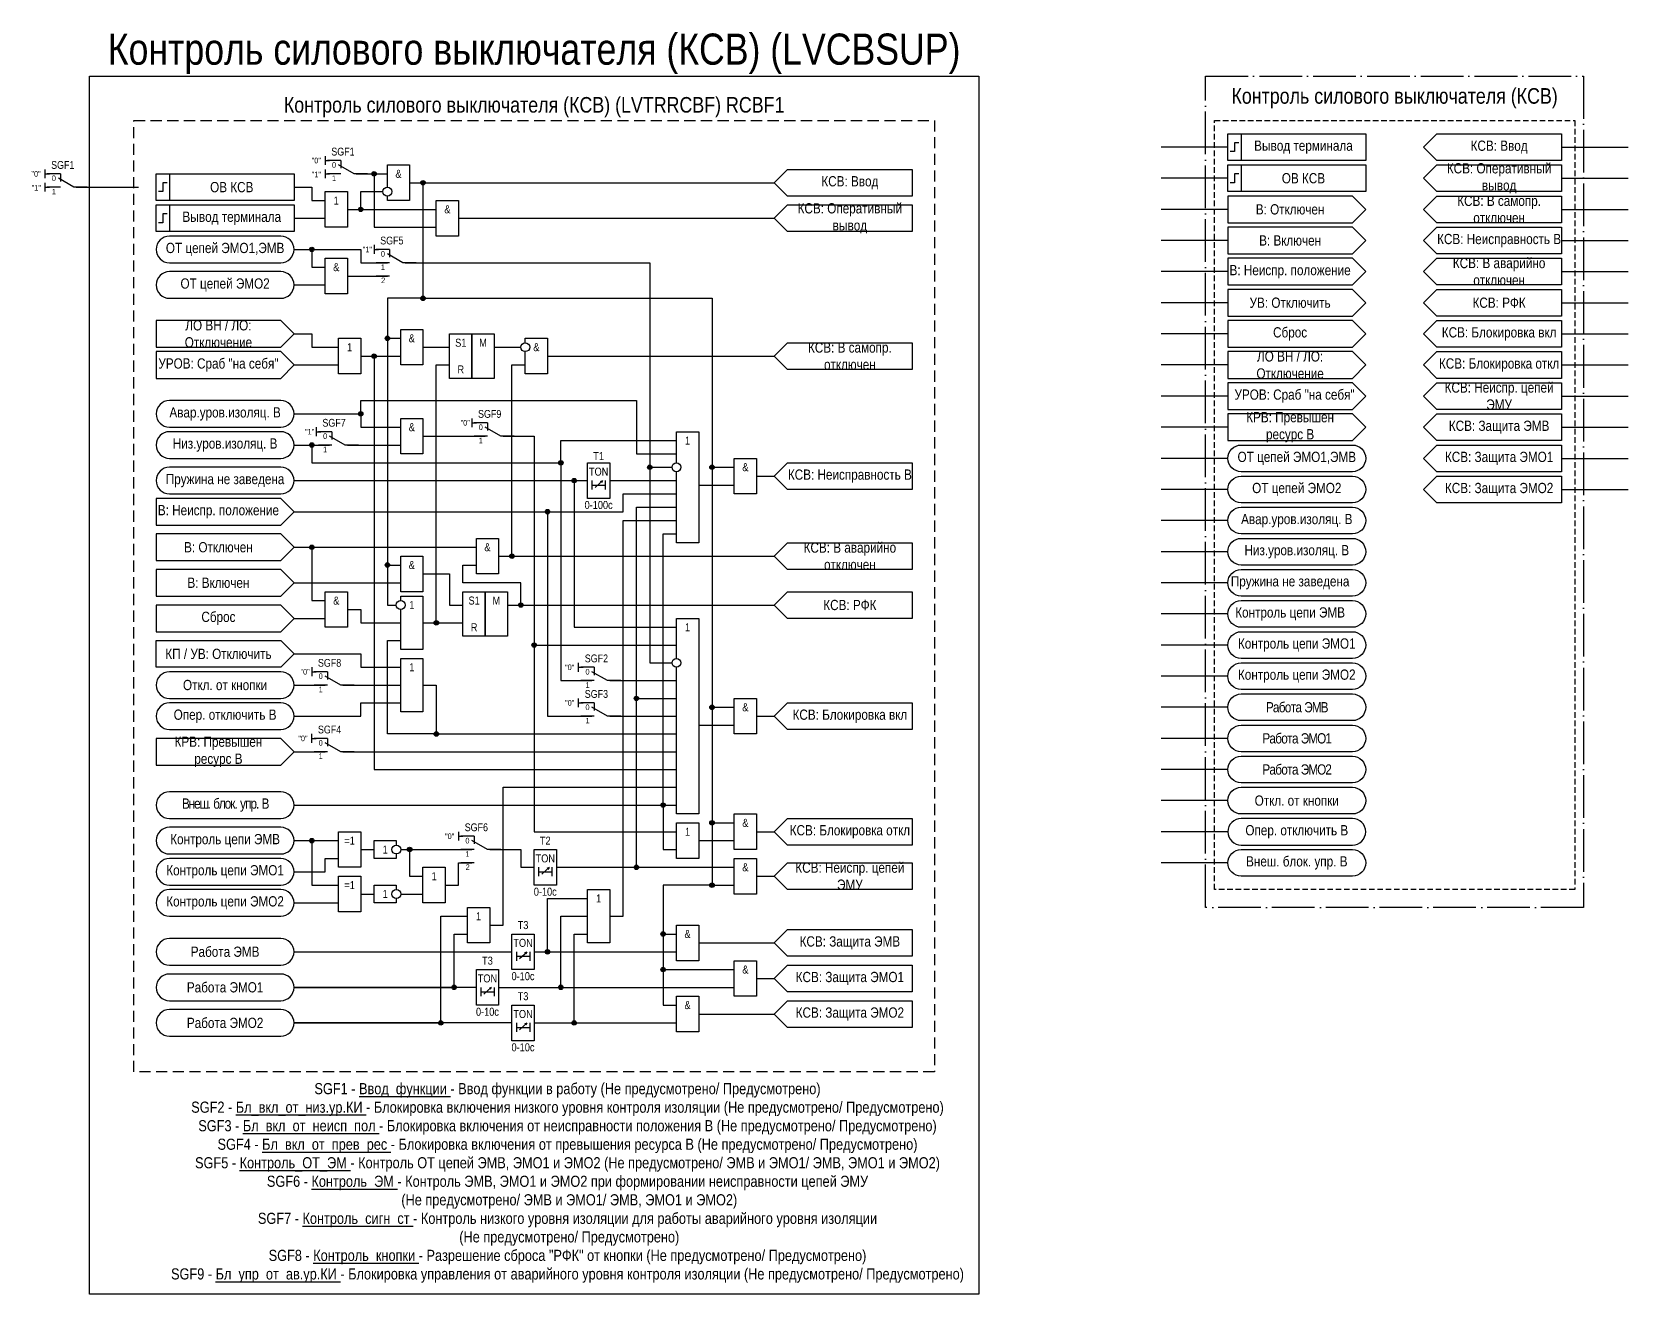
# Model space of a CAD drawing. Header units: millimetres. Extents: x -1334 to 346, y 0 to 284.
# Drawn here: x -818.9 to -460, y 0 to 283.9 of the extents above; entities that cross this region are included whole.
import ezdxf
from ezdxf.enums import TextEntityAlignment as Align

# ---------------------------------------------------------------- set-up
doc = ezdxf.new("R2010")
doc.units = ezdxf.units.MM
doc.linetypes.add('ACAD_ISO04W100', pattern=[30, 24, -3, 0, -3])
doc.linetypes.add('штриховая2', pattern=[0.375, 0.25, -0.125])
doc.layers.add('TEXT', color=7, linetype='Continuous', lineweight=25)
doc.layers.add('Основная', color=7, linetype='Continuous')
doc.styles.add('2.5_Gost_RD', font='ARIALN.TTF', dxfattribs={"height": 2.5})
doc.styles.add('3.5_Gost_RD', font='ARIALN.TTF', dxfattribs={"height": 3.5})
doc.styles.add('Вывод', font='ARIALN.TTF', dxfattribs={"height": 2.5})
doc.styles.add('Компонент', font='ARIALN.TTF', dxfattribs={"height": 3.5})

# ---------------------------------------------------------------- blocks, each defined once
blk = doc.blocks.new('Точка')
at = {"ltscale": 100}
h = blk.add_hatch(color=256, dxfattribs=at)
h.dxf.hatch_style = 1
edge = h.paths.add_edge_path()
edge.add_arc((0, 0), 0.5, 0, 360)
blk.add_circle((0, 0), 0.5, dxfattribs=at)
blk = doc.blocks.new('*U78')
at = {"layer": 'Основная', "color": 0}
blk.add_line((0, 0), (7, 4), dxfattribs=at)
at = {"layer": 'Основная', "ltscale": 0.35}
blk.add_line((6, 6), (6, 2.5), dxfattribs=at)
blk = doc.blocks.new('*U80')
at = {"layer": 'Основная', "color": 0}
for p, q in [((-3, 6), (-9, 6)), ((-3, 0), (-9, 0)), ((9, 0), (3, 0))]:
    blk.add_line(p, q, dxfattribs=at)
at = {"layer": 'Основная', "ltscale": 0.25, "xscale": -1}
blk.add_blockref('*U78', (3, 0), dxfattribs=at)
at = {"layer": 'Основная'}
for tag, height, style, p in [('В1', 2.5, 'Вывод', (-14, 6)), ('ОУ', 3.5, 'Компонент', (-2, 10)), ('В2', 2.5, 'Вывод', (-6, 4)), ('В3', 2.5, 'Вывод', (-6, -2))]:
    blk.add_attdef(tag, text='', height=height, dxfattribs=dict(at, style=style)).set_placement(p, align=Align.MIDDLE_CENTER)
blk = doc.blocks.new('*U89')
at = {"layer": 'Основная', "color": 0}
for p, q in [((-3, 6), (-9, 6)), ((-3, 0), (-9, 0)), ((9, 0), (3, 0))]:
    blk.add_line(p, q, dxfattribs=at)
at = {"layer": 'Основная', "ltscale": 0.25, "xscale": -1}
blk.add_blockref('*U78', (3, 0), dxfattribs=at)
at = {"layer": 'Основная'}
for tag, height, style, p in [('В1', 2.5, 'Вывод', (-13, 6)), ('ОУ', 3.5, 'Компонент', (-2, 10)), ('В2', 2.5, 'Вывод', (-6, 4)), ('В3', 2.5, 'Вывод', (-6, -2))]:
    blk.add_attdef(tag, text='', height=height, dxfattribs=dict(at, style=style)).set_placement(p, align=Align.MIDDLE_CENTER)

msp = doc.modelspace()

# ---------------------------------------------------------------- linework, layer by layer
at = {"ltscale": 100}
for p, q in [((-503, 261), (-475, 261)), ((-753, 256), (-753, 254)), ((-753, 255), (-752, 255)), ((-550, 258), (-565, 258)), ((-475, 255), (-503, 255)), ((-475, 258), (-460, 258)), ((-753, 253), (-753, 251)), ((-753, 252), (-752, 252)), ((-503, 254), (-475, 254)), ((-550, 251), (-565, 251)), ((-475, 251), (-460, 251)), ((-503, 247), (-475, 247)), ((-550, 244), (-565, 244)), ((-475, 241), (-503, 241)), ((-475, 244), (-460, 244)), ((-550, 237), (-565, 237)), ((-503, 240), (-475, 240)), ((-475, 237), (-460, 237)), ((-742, 236), (-742, 234)), ((-742, 235), (-741, 235)), ((-475, 234), (-503, 234)), ((-550, 230), (-565, 230)), ((-475, 230), (-460, 230)), ((-738.5, 229), (-741.5, 229)), ((-475, 227), (-503, 227)), ((-550, 223), (-565, 223)), ((-475, 223), (-460, 223)), ((-475, 220), (-503, 220)), ((-550, 216), (-565, 216)), ((-475, 216), (-460, 216)), ((-475, 213), (-503, 213)), ((-550, 209), (-565, 209)), ((-475, 209), (-460, 209)), ((-475, 206), (-503, 206)), ((-550, 202), (-565, 202)), ((-475, 202), (-460, 202)), ((-475, 199), (-503, 199)), ((-755, 195), (-755, 193)), ((-755, 194), (-754, 194)), ((-720, 197), (-720, 195)), ((-720, 196), (-719, 196)), ((-550, 195), (-565, 195)), ((-475, 195), (-460, 195)), ((-475, 192), (-503, 192)), ((-550, 188), (-565, 188)), ((-475, 188), (-460, 188)), ((-475, 185), (-503, 185)), ((-692.3, 181.46), (-690.63, 182.95)), ((-690.63, 182.95), (-691.15, 182.73)), ((-690.63, 182.95), (-690.89, 182.48)), ((-689, 183), (-689, 183)), ((-550, 181), (-565, 181)), ((-475, 181), (-460, 181)), ((-475, 178), (-503, 178)), ((-550, 174), (-565, 174)), ((-550, 167), (-565, 167)), ((-550, 160), (-565, 160)), ((-550, 153), (-565, 153)), ((-550, 146), (-565, 146)), ((-756, 141), (-756, 139)), ((-756, 140), (-755, 140)), ((-696, 140), (-696, 142)), ((-696, 141), (-695, 141)), ((-550, 139), (-565, 139)), ((-696, 132), (-696, 134)), ((-696, 133), (-695, 133)), ((-550, 132), (-565, 132)), ((-756, 124), (-756, 126)), ((-756, 125), (-755, 125)), ((-550, 125), (-565, 125)), ((-550, 118), (-565, 118)), ((-550, 111), (-565, 111)), ((-723, 104), (-723, 102)), ((-723, 103), (-722, 103)), ((-550, 104), (-565, 104)), ((-719.5, 97), (-722.5, 97)), ((-550, 97), (-565, 97)), ((-701, 96), (-701, 96)), ((-683, 96), (-683, 96)), ((-709.3, 75.46), (-707.63, 76.95)), ((-707.63, 76.95), (-708.15, 76.73)), ((-707.63, 76.95), (-707.89, 76.48)), ((-706, 77), (-706, 77)), ((-703, 77), (-703, 77)), ((-719, 69), (-760, 69)), ((-724, 69), (-724, 69)), ((-717.3, 67.46), (-715.63, 68.95)), ((-715.63, 68.95), (-716.15, 68.73)), ((-715.63, 68.95), (-715.89, 68.48)), ((-714, 69), (-714, 69)), ((-700, 69), (-700, 69)), ((-711, 61), (-760, 61)), ((-727, 61), (-727, 61)), ((-709.3, 59.46), (-707.63, 60.95)), ((-707.63, 60.95), (-708.15, 60.73)), ((-707.63, 60.95), (-707.89, 60.48)), ((-706, 61), (-706, 61)), ((-697, 61), (-697, 61))]:
    msp.add_line(p, q, dxfattribs=at)
at = {"color": 6, "ltscale": 100}
for p, q in [((-816, 253), (-816, 251)), ((-816, 252), (-815, 252)), ((-816, 250), (-816, 248)), ((-816, 249), (-815, 249))]:
    msp.add_line(p, q, dxfattribs=at)
at = {"color": 7, "ltscale": 100}
for p, q in [((-704.3, 94.46), (-702.63, 95.95)), ((-702.63, 95.95), (-703.15, 95.73)), ((-702.63, 95.95), (-702.89, 95.48))]:
    msp.add_line(p, q, dxfattribs=at)
at = {"color": 2, "ltscale": 100}
msp.add_lwpolyline([(-806, 274), (-606, 274), (-606, 0), (-806, 0)], close=True, dxfattribs=at)
at = {"color": 251, "linetype": 'ACAD_ISO04W100', "lineweight": 30, "ltscale": 0.4, "true_color": 0x58595b}
msp.add_lwpolyline([(-555, 274), (-470, 274), (-470, 87), (-555, 87)], close=True, dxfattribs=at)
at = {"linetype": 'штриховая2', "ltscale": 10}
msp.add_lwpolyline([(-616, 50), (-796, 50), (-796, 264), (-616, 264)], close=True, dxfattribs=at)
at = {"linetype": 'штриховая2', "ltscale": 5}
msp.add_lwpolyline([(-553, 264), (-472, 264), (-472, 91), (-553, 91)], close=True, dxfattribs=at)
at = {"ltscale": 100}
for points in [[(-550, 261), (-519, 261), (-519, 255), (-550, 255)], [(-550, 261), (-547, 261), (-547, 255), (-550, 255)], [(-791, 252), (-760, 252), (-760, 246), (-791, 246)], [(-791, 252), (-788, 252), (-788, 246), (-791, 246)], [(-550, 254), (-547, 254), (-547, 248), (-550, 248)], [(-550, 254), (-519, 254), (-519, 248), (-550, 248)], [(-753, 248), (-748, 248), (-748, 240), (-753, 240)], [(-791, 245), (-788, 245), (-788, 239), (-791, 239)], [(-791, 245), (-760, 245), (-760, 239), (-791, 239)], [(-728, 246), (-723, 246), (-723, 238), (-728, 238)], [(-791, 219), (-791, 213), (-763, 213), (-760, 216), (-763, 219)], [(-736, 217), (-731, 217), (-731, 209), (-736, 209)], [(-725, 216), (-720, 216), (-720, 206), (-725, 206)], [(-720, 216), (-715, 216), (-715, 206), (-720, 206)], [(-791, 212), (-791, 206), (-763, 206), (-760, 209), (-763, 212)], [(-750, 215), (-745, 215), (-745, 207), (-750, 207)], [(-736, 197), (-731, 197), (-731, 189), (-736, 189)], [(-694, 187), (-689, 187), (-689, 179), (-694, 179)], [(-661, 188), (-656, 188), (-656, 180), (-661, 180)], [(-791, 179), (-791, 173), (-763, 173), (-760, 176), (-763, 179)], [(-791, 171), (-791, 165), (-763, 165), (-760, 168), (-763, 171)], [(-719, 170), (-714, 170), (-714, 162), (-719, 162)], [(-736, 166), (-731, 166), (-731, 158), (-736, 158)], [(-791, 163), (-791, 157), (-763, 157), (-760, 160), (-763, 163)], [(-753, 158), (-748, 158), (-748, 150), (-753, 150)], [(-722, 158), (-717, 158), (-717, 148), (-722, 148)], [(-717, 158), (-712, 158), (-712, 148), (-717, 148)], [(-791, 155), (-791, 149), (-763, 149), (-760, 152), (-763, 155)], [(-791, 147), (-763, 147), (-760, 144), (-763, 141), (-791, 141)], [(-736, 143), (-731, 143), (-731, 131), (-736, 131)], [(-661, 134), (-656, 134), (-656, 126), (-661, 126)], [(-791, 125), (-791, 119), (-763, 119), (-760, 122), (-763, 125)], [(-661, 108), (-656, 108), (-656, 100), (-661, 100)], [(-674, 106), (-669, 106), (-669, 98), (-674, 98)], [(-750, 104), (-745, 104), (-745, 96), (-750, 96)], [(-706, 100), (-701, 100), (-701, 92), (-706, 92)], [(-661, 98), (-656, 98), (-656, 90), (-661, 90)], [(-750, 94), (-745, 94), (-745, 86), (-750, 86)], [(-731, 96), (-726, 96), (-726, 88), (-731, 88)], [(-694, 91), (-689, 91), (-689, 79), (-694, 79)], [(-721, 87), (-716, 87), (-716, 79), (-721, 79)], [(-674, 83), (-669, 83), (-669, 75), (-674, 75)], [(-711, 81), (-706, 81), (-706, 73), (-711, 73)], [(-719, 73), (-714, 73), (-714, 65), (-719, 65)], [(-661, 75), (-656, 75), (-656, 67), (-661, 67)], [(-711, 65), (-706, 65), (-706, 57), (-711, 57)], [(-674, 67), (-669, 67), (-669, 59), (-674, 59)]]:
    msp.add_lwpolyline(points, close=True, dxfattribs=at)
at = {"lineweight": 30, "ltscale": 100}
for points in [[(-547.5, 259), (-548.5, 259), (-548.5, 257), (-549.5, 257)], [(-547.5, 252), (-548.5, 252), (-548.5, 250), (-549.5, 250)], [(-788.5, 250), (-789.5, 250), (-789.5, 248), (-790.5, 248)], [(-788.5, 243), (-789.5, 243), (-789.5, 241), (-790.5, 241)]]:
    msp.add_lwpolyline(points, dxfattribs=at)
at = {"ltscale": 100}
for points in [[(-506, 258), (-503, 261), (-475, 261), (-475, 255), (-503, 255), (-506, 258)], [(-746, 252), (-739, 252)], [(-746, 252), (-742, 252), (-742, 240), (-728, 240)], [(-739, 249), (-739, 254), (-734, 254), (-734, 246), (-739, 246), (-739, 247)], [(-652, 250), (-649, 253), (-621, 253), (-621, 247), (-649, 247), (-652, 250)], [(-506, 251), (-503, 254), (-475, 254), (-475, 248), (-503, 248), (-506, 251)], [(-760, 249), (-756, 249), (-756, 246), (-753, 246)], [(-748, 244), (-745, 244), (-745, 248), (-740, 248)], [(-734, 250), (-731, 250), (-731, 224), (-739, 224), (-739, 215), (-736, 215)], [(-734, 250), (-731, 250), (-731, 224), (-739, 224), (-739, 164), (-736, 164)], [(-734, 250), (-731, 250), (-731, 224), (-739, 224), (-739, 155), (-737, 155)], [(-734, 250), (-652, 250)], [(-734, 250), (-731, 250), (-731, 224), (-666, 224), (-666, 186), (-661, 186)], [(-734, 250), (-731, 250), (-731, 224), (-666, 224), (-666, 132), (-661, 132)], [(-734, 250), (-731, 250), (-731, 224), (-666, 224), (-666, 106), (-661, 106)], [(-734, 250), (-731, 250), (-731, 224), (-666, 224), (-666, 92), (-661, 92)], [(-734, 250), (-731, 250), (-731, 224), (-666, 224), (-666, 92), (-677, 92), (-677, 81), (-674, 81)], [(-734, 250), (-731, 250), (-731, 224), (-666, 224), (-666, 92), (-677, 92), (-677, 65), (-674, 65)], [(-734, 250), (-731, 250), (-731, 224), (-666, 224), (-666, 92), (-677, 92), (-677, 73), (-661, 73)], [(-652, 242), (-649, 245), (-621, 245), (-621, 239), (-649, 239), (-652, 242)], [(-506, 244), (-503, 247), (-475, 247), (-475, 241), (-503, 241), (-506, 244)], [(-760, 242), (-753, 242)], [(-748, 244), (-728, 244)], [(-723, 242), (-652, 242)], [(-506, 237), (-503, 240), (-475, 240), (-475, 234), (-503, 234), (-506, 237)], [(-760, 235), (-756, 235), (-756, 231), (-753, 231)], [(-760, 235), (-745, 235), (-745, 232), (-739, 232)], [(-735, 232), (-680, 232), (-680, 186), (-675, 186)], [(-735, 232), (-680, 232), (-680, 142), (-675, 142)], [(-506, 230), (-503, 233), (-475, 233), (-475, 227), (-503, 227), (-506, 230)], [(-760, 227), (-753, 227)], [(-748, 229), (-739, 229)], [(-506, 223), (-503, 226), (-475, 226), (-475, 220), (-503, 220), (-506, 223)], [(-506, 216), (-503, 219), (-475, 219), (-475, 213), (-503, 213), (-506, 216)], [(-760, 216), (-756, 216), (-756, 213), (-750, 213)], [(-731, 213), (-725, 213)], [(-715, 213), (-709, 213)], [(-708, 214), (-708, 215), (-703, 215), (-703, 207), (-708, 207), (-708, 212)], [(-621, 208), (-649, 208), (-652, 211), (-649, 214), (-621, 214), (-621, 208), (-649, 208), (-652, 211), (-649, 214), (-621, 214)], [(-506, 209), (-503, 212), (-475, 212), (-475, 206), (-503, 206), (-506, 209)], [(-760, 209), (-750, 209)], [(-745, 211), (-736, 211)], [(-745, 211), (-742, 211), (-742, 118), (-674, 118)], [(-731, 151), (-728, 151), (-728, 209), (-725, 209)], [(-714, 166), (-711, 166), (-711, 209), (-708, 209)], [(-703, 211), (-652, 211)], [(-506, 202), (-503, 205), (-475, 205), (-475, 199), (-503, 199), (-506, 202)], [(-760, 198), (-745, 198), (-745, 195), (-736, 195)], [(-506, 195), (-503, 198), (-475, 198), (-475, 192), (-503, 192), (-506, 195)], [(-674, 187), (-674, 194), (-669, 194), (-669, 169), (-674, 169), (-674, 185)], [(-760, 191), (-756, 191), (-756, 187), (-700, 187), (-700, 192), (-674, 192)], [(-760, 191), (-752, 191)], [(-760, 191), (-756, 191), (-756, 187), (-700, 187), (-700, 138), (-693, 138)], [(-748, 191), (-736, 191)], [(-713, 193), (-706, 193), (-706, 146), (-674, 146)], [(-713, 193), (-706, 193), (-706, 104), (-674, 104)], [(-506, 188), (-503, 191), (-475, 191), (-475, 185), (-503, 185), (-506, 188)], [(-621, 181), (-649, 181), (-652, 184), (-649, 187), (-621, 187), (-621, 181), (-649, 181), (-652, 184), (-649, 187), (-621, 187)], [(-656, 184), (-652, 184)], [(-506, 181), (-503, 184), (-475, 184), (-475, 178), (-503, 178), (-506, 181)], [(-760, 183), (-694, 183)], [(-760, 183), (-697, 183), (-697, 150), (-674, 150)], [(-760, 176), (-686, 176), (-686, 180), (-674, 180)], [(-693, 183), (-693, 181)], [(-693, 182), (-690, 182)], [(-690, 183), (-690, 181)], [(-689, 183), (-674, 183)], [(-669, 182), (-661, 182)], [(-760, 176), (-703, 176), (-703, 130), (-693, 130)], [(-701, 96), (-683, 96), (-683, 177), (-674, 177)], [(-689, 85), (-686, 85), (-686, 174), (-674, 174)], [(-621, 163), (-649, 163), (-652, 166), (-649, 169), (-621, 169), (-621, 163), (-649, 163), (-652, 166), (-649, 169), (-621, 169)], [(-760, 168), (-756, 168), (-756, 156), (-753, 156)], [(-760, 168), (-719, 168)], [(-714, 166), (-652, 166)], [(-731, 162), (-725, 162), (-725, 155), (-722, 155)], [(-712, 155), (-709, 155), (-709, 160), (-722, 160), (-722, 164), (-719, 164)], [(-760, 160), (-736, 160)], [(-621, 152), (-649, 152), (-652, 155), (-649, 158), (-621, 158), (-621, 152), (-649, 152), (-652, 155), (-649, 158), (-621, 158)], [(-736, 156), (-736, 157), (-731, 157), (-731, 145), (-736, 145), (-736, 154)], [(-712, 155), (-652, 155)], [(-760, 152), (-753, 152)], [(-748, 154), (-745, 154), (-745, 151), (-736, 151)], [(-731, 151), (-722, 151)], [(-674, 143), (-674, 152), (-669, 152), (-669, 108), (-674, 108), (-674, 141)], [(-760, 144), (-745, 144), (-745, 141), (-736, 141)], [(-731, 137), (-728, 137), (-728, 126), (-739, 126), (-739, 147), (-736, 147)], [(-760, 137), (-753, 137)], [(-749, 137), (-736, 137)], [(-731, 137), (-728, 137), (-728, 126), (-674, 126)], [(-689, 138), (-674, 138)], [(-760, 130), (-745, 130), (-745, 133), (-736, 133)], [(-701, 96), (-683, 96), (-683, 134), (-674, 134)], [(-621, 127), (-649, 127), (-652, 130), (-649, 133), (-621, 133), (-621, 127), (-649, 127), (-652, 130), (-649, 133), (-621, 133)], [(-689, 130), (-674, 130)], [(-656, 130), (-652, 130)], [(-669, 128), (-661, 128)], [(-760, 122), (-753, 122)], [(-749, 122), (-674, 122)], [(-716, 83), (-713, 83), (-713, 114), (-674, 114)], [(-760, 110), (-674, 110)], [(-760, 110), (-677, 110), (-677, 100), (-674, 100)], [(-621, 101), (-649, 101), (-652, 104), (-649, 107), (-621, 107), (-621, 101), (-649, 101), (-652, 104), (-649, 107), (-621, 107)], [(-760, 102), (-750, 102)], [(-760, 102), (-756, 102), (-756, 92), (-750, 92)], [(-737, 99), (-737, 98), (-742, 98), (-742, 102), (-737, 102), (-737, 101)], [(-669, 102), (-661, 102)], [(-656, 104), (-652, 104)], [(-760, 95), (-753, 95), (-753, 98), (-750, 98)], [(-745, 100), (-742, 100)], [(-736, 100), (-720, 100)], [(-736, 100), (-734, 100), (-734, 94), (-731, 94)], [(-726, 92), (-723, 92), (-723, 97), (-720, 97)], [(-716, 100), (-709, 100), (-709, 96), (-706, 96)], [(-621, 91), (-649, 91), (-652, 94), (-649, 97), (-621, 97), (-621, 91), (-649, 91), (-652, 94), (-649, 97), (-621, 97)], [(-705, 96), (-705, 94)], [(-705, 95), (-702, 95)], [(-702, 96), (-702, 94)], [(-701, 96), (-661, 96)], [(-656, 94), (-652, 94)], [(-745, 90), (-742, 90)], [(-737, 89), (-737, 88), (-742, 88), (-742, 92), (-737, 92), (-737, 91)], [(-736, 90), (-731, 90)], [(-760, 88), (-750, 88)], [(-706, 77), (-703, 77), (-703, 89), (-694, 89)], [(-760, 61), (-727, 61), (-727, 85), (-721, 85)], [(-714, 69), (-700, 69), (-700, 85), (-694, 85)], [(-760, 69), (-724, 69), (-724, 81), (-721, 81)], [(-706, 61), (-697, 61), (-697, 81), (-694, 81)], [(-669, 79), (-652, 79)], [(-621, 76), (-649, 76), (-652, 79), (-649, 82), (-621, 82), (-621, 76), (-649, 76), (-652, 79), (-649, 82), (-621, 82)], [(-760, 77), (-711, 77)], [(-710, 77), (-710, 75)], [(-710, 76), (-707, 76)], [(-707, 77), (-707, 75)], [(-706, 77), (-674, 77)], [(-621, 68), (-649, 68), (-652, 71), (-649, 74), (-621, 74), (-621, 68), (-649, 68), (-652, 71), (-649, 74), (-621, 74)], [(-718, 69), (-718, 67)], [(-715, 69), (-715, 67)], [(-714, 69), (-661, 69)], [(-656, 71), (-652, 71)], [(-718, 68), (-715, 68)], [(-621, 60), (-649, 60), (-652, 63), (-649, 66), (-621, 66), (-621, 60), (-649, 60), (-652, 63), (-649, 66), (-621, 66)], [(-669, 63), (-652, 63)], [(-710, 61), (-710, 59)], [(-710, 60), (-707, 60)], [(-707, 61), (-707, 59)], [(-706, 61), (-674, 61)]]:
    msp.add_lwpolyline(points, dxfattribs=at)
at = {"color": 6, "ltscale": 100}
msp.add_lwpolyline([(-809, 249), (-795, 249)], dxfattribs=at)
at = {"ltscale": 100}
for points in [[(-788, 232), (-763, 232, 1), (-763, 238), (-788, 238, 1)], [(-788, 224), (-763, 224, 1), (-763, 230), (-788, 230, 1)], [(-788, 195), (-763, 195, 1), (-763, 201), (-788, 201, 1)], [(-788, 188), (-763, 188, 1), (-763, 194), (-788, 194, 1)], [(-547, 185, -1), (-547, 191), (-522, 191, -1), (-522, 185)], [(-788, 180), (-763, 180, 1), (-763, 186), (-788, 186, 1)], [(-547, 178, -1), (-547, 184), (-522, 184, -1), (-522, 178)], [(-547, 171, -1), (-547, 177), (-522, 177, -1), (-522, 171)], [(-547, 164, -1), (-547, 170), (-522, 170, -1), (-522, 164)], [(-547, 157, -1), (-547, 163), (-522, 163, -1), (-522, 157)], [(-547, 150, -1), (-547, 156), (-522, 156, -1), (-522, 150)], [(-547, 143, -1), (-547, 149), (-522, 149, -1), (-522, 143)], [(-788, 134), (-763, 134, 1), (-763, 140), (-788, 140, 1)], [(-547, 136, -1), (-547, 142), (-522, 142, -1), (-522, 136)], [(-788, 127), (-763, 127, 1), (-763, 133), (-788, 133, 1)], [(-547, 129, -1), (-547, 135), (-522, 135, -1), (-522, 129)], [(-547, 122, -1), (-547, 128), (-522, 128, -1), (-522, 122)], [(-547, 115, -1), (-547, 121), (-522, 121, -1), (-522, 115)], [(-788, 107), (-763, 107, 1), (-763, 113), (-788, 113, 1)], [(-547, 108, -1), (-547, 114), (-522, 114, -1), (-522, 108)], [(-788, 99), (-763, 99, 1), (-763, 105), (-788, 105, 1)], [(-547, 101), (-522, 101, 1), (-522, 107), (-547, 107, 1)], [(-788, 92), (-763, 92, 1), (-763, 98), (-788, 98, 1)], [(-547, 94, -1), (-547, 100), (-522, 100, -1), (-522, 94)], [(-788, 85), (-763, 85, 1), (-763, 91), (-788, 91, 1)], [(-788, 74), (-763, 74, 1), (-763, 80), (-788, 80, 1)], [(-788, 66), (-763, 66, 1), (-763, 72), (-788, 72, 1)], [(-788, 58), (-763, 58, 1), (-763, 64), (-788, 64, 1)]]:
    msp.add_lwpolyline(points, format="xyb", close=True, dxfattribs=at)
at = {"color": 6, "ltscale": 100}
msp.add_lwpolyline([(-753, 233), (-748, 233), (-748, 225), (-753, 225)], close=True, dxfattribs=at)
at = {"color": 3, "ltscale": 100}
for points in [[(-760, 198), (-745, 198), (-745, 201), (-683, 201), (-683, 189), (-674, 189)], [(-731, 193), (-717, 193)], [(-760, 110), (-677, 110), (-677, 171), (-674, 171)]]:
    msp.add_lwpolyline(points, dxfattribs=at)
for centre in [(-739, 248), (-708, 213), (-737, 100), (-737, 90)]:
    msp.add_circle(centre, 1)
at = {"ltscale": 100}
for centre in [(-674, 186), (-736, 155), (-674, 142)]:
    msp.add_circle(centre, 1, dxfattribs=at)
at = {"layer": 'TEXT', "ltscale": 100}
for points in [[(-550, 247), (-550, 241), (-522, 241), (-519, 244), (-522, 247)], [(-550, 240), (-550, 234), (-522, 234), (-519, 237), (-522, 240)], [(-550, 233), (-550, 227), (-522, 227), (-519, 230), (-522, 233)], [(-550, 226), (-550, 220), (-522, 220), (-519, 223), (-522, 226)], [(-550, 219), (-550, 213), (-522, 213), (-519, 216), (-522, 219)], [(-550, 212), (-550, 206), (-522, 206), (-519, 209), (-522, 212)], [(-550, 205), (-550, 199), (-522, 199), (-519, 202), (-522, 205)], [(-550, 198), (-550, 192), (-522, 192), (-519, 195), (-522, 198)]]:
    msp.add_lwpolyline(points, close=True, dxfattribs=at)

# ---------------------------------------------------------------- block references
at = {"ltscale": 100}
for p in [(-742, 252), (-731, 250), (-745, 244), (-756, 235), (-731, 224), (-739, 215), (-742, 211), (-745, 198), (-756, 191), (-700, 187), (-697, 183), (-680, 186), (-666, 186), (-703, 176), (-756, 168), (-711, 166), (-739, 164), (-709, 155), (-728, 151), (-706, 146), (-683, 134), (-666, 132), (-728, 126), (-677, 110), (-666, 106), (-756, 102), (-734, 100), (-683, 96), (-666, 92), (-677, 81), (-703, 77), (-677, 73), (-724, 69), (-700, 69), (-727, 61), (-697, 61)]:
    msp.add_blockref('Точка', p, dxfattribs=at)
at = {"layer": 'Основная', "color": 6, "ltscale": 0.25, "xscale": 0.5, "yscale": 0.5, "zscale": 0.5}
msp.add_blockref('*U80', (-811, 249), dxfattribs=at).add_auto_attribs({'ОУ': 'SGF1', 'В1': '"0"', 'В2': '0', 'В3': '1'})
at = {"layer": 'Основная', "ltscale": 0.25, "xscale": 0.5, "yscale": 0.5, "zscale": 0.5}
for name, p, values in [('*U80', (-748, 252), {'ОУ': 'SGF1', 'В1': '"0"', 'В2': '0', 'В3': '1'}), ('*U89', (-737, 232), {'ОУ': 'SGF5', 'В1': '"1"', 'В2': '0', 'В3': '1'}), ('*U89', (-715, 193), {'ОУ': 'SGF9', 'В1': '"0"', 'В2': '0', 'В3': '1'}), ('*U89', (-750, 191), {'ОУ': 'SGF7', 'В1': '"1"', 'В2': '0', 'В3': '1'}), ('*U80', (-691, 138), {'ОУ': 'SGF2', 'В1': '"0"', 'В2': '0', 'В3': '1'}), ('*U89', (-751, 137), {'ОУ': 'SGF8', 'В1': '"0"', 'В2': '0', 'В3': '1'}), ('*U80', (-691, 130), {'ОУ': 'SGF3', 'В1': '"0"', 'В2': '0', 'В3': '1'}), ('*U80', (-751, 122), {'ОУ': 'SGF4', 'В1': '"0"', 'В2': '0', 'В3': '1'}), ('*U80', (-718, 100), {'ОУ': 'SGF6', 'В1': '"0"', 'В2': '0', 'В3': '1'})]:
    msp.add_blockref(name, p, dxfattribs=at).add_auto_attribs(values)

# ---------------------------------------------------------------- texts
at = {"ltscale": 100, "attachment_point": 5}
for s, insert, char_height, width, style in [('{\\C3;Контроль силового выключателя (КСВ) (LVCBSUP)}', (-706, 279), 7, 200, '3.5_Gost_RD'), ('КСВ: Ввод', (-489, 258), 2.3, 28, '2.5_Gost_RD'), ('&', (-736.5, 252), 1.8, 5, '2.5_Gost_RD'), ('КСВ: Ввод', (-635, 250), 2.3, 28, '2.5_Gost_RD'), ('КСВ: Оперативный вывод', (-489, 251), 2.3, 28, '2.5_Gost_RD'), ('1', (-750.5, 246), 1.8, 5, '2.5_Gost_RD'), ('&', (-725.5, 244), 1.8, 5, '2.5_Gost_RD'), ('КСВ: Оперативный вывод', (-635, 242), 2.3, 28, '2.5_Gost_RD'), ('КСВ: В самопр. отключен', (-489, 244), 2.3, 28, '2.5_Gost_RD'), ('КСВ: Неисправность В', (-489, 237), 2.3, 28, '2.5_Gost_RD'), ('ОТ цепей ЭМО1,ЭМВ', (-775.5, 235), 2.3, 31, '2.5_Gost_RD'), ('КСВ: В аварийно отключен', (-489, 230), 2.3, 28, '2.5_Gost_RD'), ('ОТ цепей ЭМО2', (-775.5, 227), 2.3, 31, '2.5_Gost_RD'), ('КСВ: РФК', (-489, 223), 2.3, 28, '2.5_Gost_RD'), ('ЛО ВН / ЛО: Отключение', (-777, 216), 2.3, 28, '2.5_Gost_RD'), ('&', (-733.5, 215), 1.8, 5, '2.5_Gost_RD'), ('КСВ: Блокировка вкл', (-489, 216), 2.3, 28, '2.5_Gost_RD'), ('1', (-747.5, 213), 1.8, 5, '2.5_Gost_RD'), ('S1', (-722.5, 214), 1.8, 5, '2.5_Gost_RD'), ('М', (-717.5, 214), 1.8, 5, '2.5_Gost_RD'), ('&', (-705.5, 213), 1.8, 5, '2.5_Gost_RD'), ('КСВ: В самопр. отключен', (-635, 211), 2.3, 28, '2.5_Gost_RD'), ('ЛО ВН / ЛО: Отключение', (-536, 209), 2.3, 28, '2.5_Gost_RD'), ('УРОВ: Сраб "на себя"', (-777, 209), 2.3, 28, '2.5_Gost_RD'), ('R', (-722.5, 208), 1.8, 5, '2.5_Gost_RD'), ('КСВ: Блокировка откл', (-489, 209), 2.3, 28, '2.5_Gost_RD'), ('КСВ: Неиспр. цепей ЭМУ', (-489, 202), 2.3, 28, '2.5_Gost_RD'), ('УРОВ: Сраб "на себя"', (-535, 202), 2.3, 28, '2.5_Gost_RD'), ('&', (-733.5, 195), 1.8, 5, '2.5_Gost_RD'), ('КСВ: Защита ЭМВ', (-489, 195), 2.3, 28, '2.5_Gost_RD'), ('1', (-671.5, 192), 1.8, 5, '2.5_Gost_RD'), ('T1', (-691.5, 188.5), 1.8, 5, '2.5_Gost_RD'), ('&', (-658.5, 186), 1.8, 5, '2.5_Gost_RD'), ('КСВ: Защита ЭМО1', (-489, 188), 2.3, 28, '2.5_Gost_RD'), ('TON', (-691.5, 185), 1.8, 5, '2.5_Gost_RD'), ('КСВ: Неисправность В', (-635, 184), 2.3, 28, '2.5_Gost_RD'), ('\\pt16.1;КСВ: Защита ЭМО2', (-489, 181), 2.3, 28, '2.5_Gost_RD'), ('В: Неиспр. положение', (-777, 176), 2.3, 28, '2.5_Gost_RD'), ('0-100с', (-691.5, 177.5), 1.8, 5, '2.5_Gost_RD'), ('В: Отключен', (-777, 168), 2.3, 28, '2.5_Gost_RD'), ('&', (-716.5, 168), 1.8, 5, '2.5_Gost_RD'), ('КСВ: В аварийно отключен', (-635, 166), 2.3, 28, '2.5_Gost_RD'), ('&', (-733.5, 164), 1.8, 5, '2.5_Gost_RD'), ('В: Включен', (-777, 160), 2.3, 28, '2.5_Gost_RD'), ('&', (-750.5, 156), 1.8, 5, '2.5_Gost_RD'), ('1', (-733.5, 155), 1.8, 5, '2.5_Gost_RD'), ('S1', (-719.5, 156), 1.8, 5, '2.5_Gost_RD'), ('М', (-714.5, 156), 1.8, 5, '2.5_Gost_RD'), ('КСВ: РФК', (-635, 155), 2.3, 28, '2.5_Gost_RD'), ('R', (-719.5, 150), 1.8, 5, '2.5_Gost_RD'), ('1', (-671.5, 150), 1.8, 5, '2.5_Gost_RD'), ('КП / УВ: Отключить', (-777, 144), 2.3, 28, '2.5_Gost_RD'), ('1', (-733.5, 141), 1.8, 5, '2.5_Gost_RD'), ('Откл. от кнопки', (-775.5, 137), 2.3, 31, '2.5_Gost_RD'), ('&', (-658.5, 132), 1.8, 5, '2.5_Gost_RD'), ('Опер. отключить В', (-775.5, 130), 2.3, 31, '2.5_Gost_RD'), ('КСВ: Блокировка вкл', (-635, 130), 2.3, 28, '2.5_Gost_RD'), ('{\\T0.85;Внеш. блок. упр. В}', (-775.5, 110), 2.3, 31, '2.5_Gost_RD'), ('1', (-671.5, 104), 1.8, 5, '2.5_Gost_RD'), ('&', (-658.5, 106), 1.8, 5, '2.5_Gost_RD'), ('КСВ: Блокировка откл', (-635, 104), 2.3, 28, '2.5_Gost_RD'), ('Опер. отключить В', (-534.5, 104), 2.3, 31, '2.5_Gost_RD'), ('=1', (-747.5, 102), 1.8, 5, '2.5_Gost_RD'), ('1', (-739.5, 100), 1.8, 5, '2.5_Gost_RD'), ('T2', (-703.5, 102), 1.8, 5, '2.5_Gost_RD'), ('TON', (-703.5, 98), 1.8, 5, '2.5_Gost_RD'), ('&', (-658.5, 96), 1.8, 5, '2.5_Gost_RD'), ('КСВ: Неиспр. цепей ЭМУ', (-635, 94), 2.3, 28, '2.5_Gost_RD'), ('Внеш. блок. упр. В', (-534.5, 97), 2.3, 31, '2.5_Gost_RD'), ('1', (-728.5, 94), 1.8, 5, '2.5_Gost_RD'), ('=1', (-747.5, 92), 1.8, 5, '2.5_Gost_RD'), ('1', (-739.5, 90), 1.8, 5, '2.5_Gost_RD'), ('0-10с', (-703.5, 90.5), 1.8, 5, '2.5_Gost_RD'), ('1', (-691.5, 89), 1.8, 5, '2.5_Gost_RD'), ('1', (-718.5, 85), 1.8, 5, '2.5_Gost_RD'), ('T3', (-708.5, 83), 1.8, 5, '2.5_Gost_RD'), ('TON', (-708.5, 79), 1.8, 5, '2.5_Gost_RD'), ('&', (-671.5, 81), 1.8, 5, '2.5_Gost_RD'), ('КСВ: Защита ЭМВ', (-635, 79), 2.3, 28, '2.5_Gost_RD'), ('T3', (-716.5, 75), 1.8, 5, '2.5_Gost_RD'), ('TON', (-716.5, 71), 1.8, 5, '2.5_Gost_RD'), ('0-10с', (-708.5, 71.5), 1.8, 5, '2.5_Gost_RD'), ('&', (-658.5, 73), 1.8, 5, '2.5_Gost_RD'), ('КСВ: Защита ЭМО1', (-635, 71), 2.3, 28, '2.5_Gost_RD'), ('T3', (-708.5, 67), 1.8, 5, '2.5_Gost_RD'), ('&', (-671.5, 65), 1.8, 5, '2.5_Gost_RD'), ('0-10с', (-716.5, 63.5), 1.8, 5, '2.5_Gost_RD'), ('TON', (-708.5, 63), 1.8, 5, '2.5_Gost_RD'), ('КСВ: Защита ЭМО2', (-635, 63), 2.3, 28, '2.5_Gost_RD'), ('0-10с', (-708.5, 55.5), 1.8, 5, '2.5_Gost_RD')]:
    msp.add_mtext(s, dxfattribs=dict(at, insert=insert, char_height=char_height, width=width, style=style))
at = {"color": 30, "ltscale": 100, "attachment_point": 5, "style": '3.5_Gost_RD'}
for s, insert, char_height, width in [('Контроль силового выключателя (КСВ) (LVTRRCBF) {\\C6;RCBF1}', (-706, 267), 3.5, 180), ('SGF1 - {\\LВвод_функции} - Ввод функции в работу (Не предусмотрено/ Предусмотрено)\\PSGF2 - {\\LБл_вкл_от_низ.ур.КИ} - Блокировка включения низкого уровня контроля изоляции^I(Не предусмотрено/ Предусмотрено)\\PSGF3 - {\\LБл_вкл_от_неисп_пол} - Блокировка включения от неисправности положения В (Не предусмотрено/ Предусмотрено)\\PSGF4 - {\\LБл_вкл_от_прев_рес} - Блокировка включения от превышения ресурса В (Не предусмотрено/ Предусмотрено)\\PSGF5 - {\\LКонтроль_ОТ_ЭМ} - Контроль ОТ цепей ЭМВ, ЭМО1 и ЭМО2 (Не предусмотрено/ ЭМВ и ЭМО1/ ЭМВ, ЭМО1 и ЭМО2)\\PSGF6 - {\\LКонтроль_ЭМ} - Контроль ЭМВ, ЭМО1 и ЭМО2 при формировании^Iнеисправности цепей ЭМУ \\P^I(Не предусмотрено/ ЭМВ и ЭМО1/ ЭМВ, ЭМО1 и ЭМО2)\\PSGF7 - {\\LКонтроль_сигн_ст} - Контроль низкого уровня изоляции для работы аварийного уровня изоляции \\P^I(Не предусмотрено/ Предусмотрено)\\PSGF8 - {\\LКонтроль_кнопки} - Разрешение сброса "РФК" от кнопки (Не предусмотрено/ Предусмотрено)\\PSGF9 - {\\LБл_упр_от_ав.ур.КИ} - Блокировка управления от аварийного уровня контроля изоляции^I(Не предусмотрено/ Предусмотрено)', (-698.5, 25), 2.5, 185)]:
    msp.add_mtext(s, dxfattribs=dict(at, insert=insert, char_height=char_height, width=width))
at = {"color": 30, "ltscale": 100, "true_color": 0xef8637, "insert": (-512.5, 269), "char_height": 3.5, "width": 85, "attachment_point": 5, "style": '3.5_Gost_RD'}
msp.add_mtext('Контроль силового выключателя (КСВ)', dxfattribs=at)
at = {"ltscale": 100, "char_height": 1.25, "attachment_point": 1, "style": '3.5_Gost_RD'}
for s, insert in [('"1"', (-756, 252.5)), ('2', (-740.41, 228.66)), ('2', (-721.41, 96.66))]:
    msp.add_mtext_dynamic_manual_height_columns(s, width=2, gutter_width=17.5, heights=[0], dxfattribs=dict(at, insert=insert))
at = {"color": 0, "ltscale": 100, "char_height": 2.3, "width": 28, "attachment_point": 5, "style": '2.5_Gost_RD'}
for insert in [(-533, 251), (-774, 249)]:
    msp.add_mtext('{\\C256;ОВ КСВ}', dxfattribs=dict(at, insert=insert))
at = {"color": 6, "ltscale": 100, "insert": (-819, 249.5), "char_height": 1.25, "attachment_point": 1, "style": '3.5_Gost_RD'}
msp.add_mtext_dynamic_manual_height_columns('"1"', width=2, gutter_width=17.5, heights=[0], dxfattribs=at)
at = {"color": 6, "ltscale": 100, "insert": (-750.5, 231), "char_height": 1.8, "width": 5, "attachment_point": 5, "style": '2.5_Gost_RD'}
msp.add_mtext('&', dxfattribs=at)
at = {"layer": 'TEXT', "color": 0, "ltscale": 100, "char_height": 2.3, "attachment_point": 5, "style": '2.5_Gost_RD'}
for s, insert, width in [('{\\C256;Вывод терминала}', (-533, 258), 28), ('{\\C256;Вывод терминала}', (-774, 242), 28), ('{\\C256;Авар.уров.изоляц. В}', (-775.5, 198), 31), ('{\\C256;Низ.уров.изоляц. В}', (-775.5, 191), 31), ('{\\C256;Пружина не заведена}', (-775.5, 183), 31), ('{\\C256;Сброс}', (-777, 152), 28), ('{\\C256;Контроль цепи ЭМО1}', (-534.5, 146), 31), ('{\\C256;Контроль цепи ЭМВ}', (-775.5, 102), 31), ('{\\C256;Контроль цепи ЭМО1}', (-775.5, 95), 31), ('{\\C256;Контроль цепи ЭМО2}', (-775.5, 88), 31), ('{\\C256;Работа ЭМО1}', (-775.5, 69), 31), ('{\\C256;Работа ЭМО2}', (-775.5, 61), 31)]:
    msp.add_mtext(s, dxfattribs=dict(at, insert=insert, width=width))
at = {"layer": 'TEXT', "ltscale": 100, "char_height": 2.3, "attachment_point": 5, "style": '2.5_Gost_RD'}
for s, insert, width in [('В: Отключен', (-536, 244), 28), ('В: Включен', (-536, 237), 28), ('В: Неиспр. положение', (-536, 230), 28), ('УВ: Отключить', (-536, 223), 28), ('Сброс', (-536, 216), 28), ('КРВ: Превышен ресурс В', (-536, 195), 28), ('ОТ цепей ЭМО1,ЭМВ', (-534.5, 188), 31), ('ОТ цепей ЭМО2', (-534.5, 181), 31), ('Авар.уров.изоляц. В', (-534.5, 174), 31), ('Низ.уров.изоляц. В', (-534.5, 167), 31), ('Пружина не заведена', (-536, 160), 28), ('Контроль цепи ЭМВ', (-536, 153), 28), ('Контроль цепи ЭМО2', (-534.5, 139), 31), ('{\\T0.9;Работа ЭМВ}', (-534.5, 132), 31), ('{\\T0.9;Работа ЭМО1}', (-534.5, 125), 31), ('КРВ: Превышен ресурс В', (-777, 122), 28), ('{\\T0.9;Работа ЭМО2}', (-534.5, 118), 31), ('Откл. от кнопки', (-534.5, 111), 31), ('Работа ЭМВ', (-775.5, 77), 31)]:
    msp.add_mtext(s, dxfattribs=dict(at, insert=insert, width=width))

doc.saveas('drawing.dxf')
